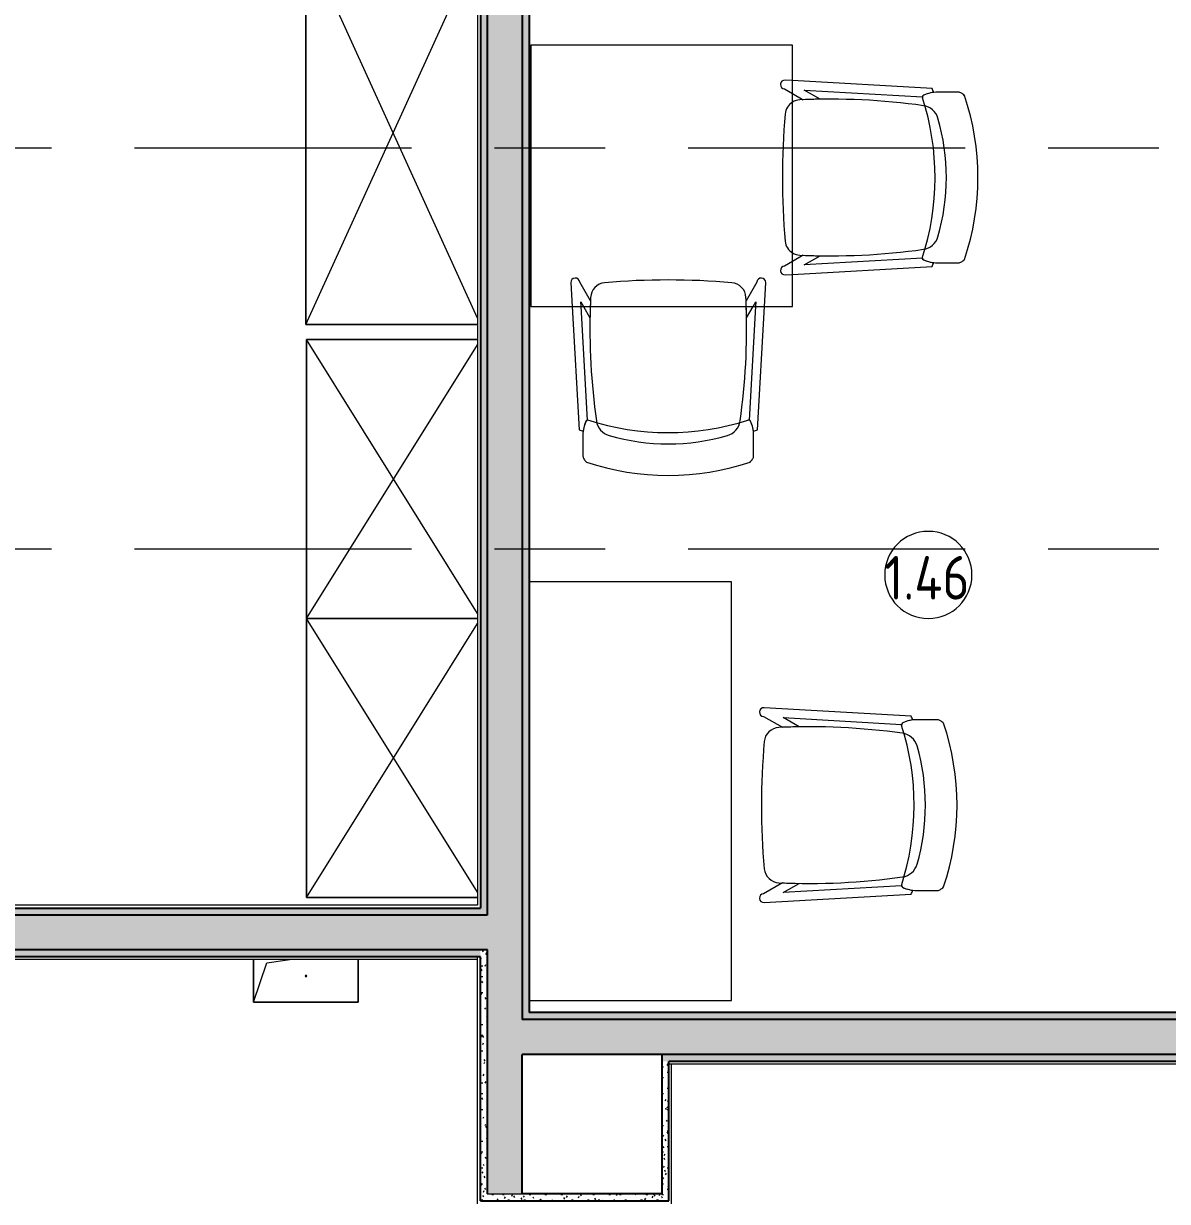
# Model space of a CAD drawing. Header units: millimetres. Extents: x 54725 to 263872, y -8553 to 29614.
# Drawn here: x 77250 to 80530, y 15128 to 18507 of the extents above; entities that cross this region are included whole.
import ezdxf

# ---------------------------------------------------------------- set-up
doc = ezdxf.new("R2010")
doc.units = ezdxf.units.MM
doc.linetypes.add('Осевая', pattern=[1587.5, 317.5, -238.125, 793.75, -238.125])
for name, color, linetype, lineweight in [('A-AREA-IDEN', 7, 'Continuous', 9), ('A-GENM', 7, 'Continuous', 9), ('A-WALL', 7, 'Continuous', 9), ('I-FURN', 7, 'Continuous', 9), ('I-WALL', 7, 'Continuous', 9), ('Оси-2', 7, 'Осевая', 9)]:
    doc.layers.add(name, color=color, linetype=linetype, lineweight=lineweight)
doc.layers.add('A-WALL-3', color=7, linetype='Continuous', lineweight=25, true_color=0x3c3c3c)
doc.layers.add('A-WALL-FNSH-2', color=7, linetype='Continuous', lineweight=15, true_color=0x3c3c3c)
doc.styles.add('GOST Common_1', font='GOST_Common.ttf', dxfattribs={"width": 0.9, "height": 125})
pattern_1 = [(135, (0, 0), (-37.717076, -37.717076), [53.34, -8.89, 1.778, -8.89]), (135, (0, 37.694), (-37.717076, -37.717076), []), (50, (0, 0), (63.763904, -5.57885), [6.667, -73.342]), (355, (0, 0), (-12.334876, 66.869514), [5.334, -58.674]), (100.451, (5.314, -0.465), (51.43036, 61.29098), [5.667, -62.332]), (46.184, (0, 17.78), (94.87722, -14.714836), [10.001, -110.014]), (96.636, (7.91, 16.55), (83.09115, 86.59931), [8.5, -93.497]), (351.184, (0, 17.78), (83.09204, 86.59928), [8.001, -88.011]), (21, (8.89, 13.335), (53.064487, -35.792726), [6.667, -73.342]), (326, (8.89, 13.335), (21.63066, 64.46546), [5.334, -58.674]), (71.451, (13.31, 10.35), (74.69646, 28.672367), [5.667, -62.332]), (37.5, (0, 0), (1.080413, 29.594271), [1.676, -56.286, 1.676, -57.887, -58.896]), (37.5, (0, 0), (1.080413, 29.594271), [-117.526, 1.676, -57.22]), (7.5, (0, 0), (23.386368, 35.063507), [1.676, -32.283, 1.676, -54.953, -22.447]), (7.5, (0, 0), (23.386368, 35.063507), [-90.589, 1.676, -20.771]), (327.5, (-19.825, 0), (47.456567, -2.0054684), [1.676, -20.549, 1.676, -67.666, -92.011]), (327.5, (-19.825, 0), (47.456567, -2.0054684), [-91.567, 1.676, -90.335]), (317.5, (-28.715, 0), (51.844948, 8.89904), [1.676, -27.216, 1.676, -44.374, -65.341]), (317.5, (-28.715, 0), (51.844948, 8.89904), [-74.943, 1.676, -63.665])]
pattern_2 = [(0, (0, 0), (60.96, 15.24), [5.029, -40.691, 5.029, -40.691, -243.84]), (0, (0, 0), (60.96, 15.24), [-91.44, 5.029, -86.411, 5.029, -40.691, -106.68]), (0, (0, 0), (60.96, 15.24), [-228.6, 5.029, -25.451, 5.029, -71.171]), (120, (22.86, 7.62), (-43.6782272, 45.1729086), [5.029, -40.691, 5.029, -40.691, -243.84]), (120, (22.86, 7.62), (-43.6782272, 45.1729086), [-91.44, 5.029, -86.411, 5.029, -40.691, -106.68]), (120, (22.86, 7.62), (-43.6782272, 45.1729086), [-228.6, 5.029, -25.451, 5.029, -71.171]), (240, (30.48, 38.1), (-17.2817728, -60.4129086), [5.029, -40.691, 5.029, -40.691, -243.84]), (240, (30.48, 38.1), (-17.2817728, -60.4129086), [-91.44, 5.029, -86.411, 5.029, -40.691, -106.68]), (240, (30.48, 38.1), (-17.2817728, -60.4129086), [-228.6, 5.029, -25.451, 5.029, -71.171])]

# ---------------------------------------------------------------- blocks, each defined once
blk = doc.blocks.new('GM_Отверстие прямоугольное _в плите_ - Отверстие-21620300-Фрагмент 1_10_ Пищеблок')
at = {"layer": 'A-GENM'}
for p, q in [((-150, -75), (-150, 47)), ((-150, 47), (-150, -75)), ((-150, -75), (-112.5, 37.5)), ((-112.5, 37.5), (-46, 47)), ((150, 47), (150, -75)), ((150, -75), (150, 47)), ((150, -75), (-150, -75)), ((-150, -75), (150, -75))]:
    blk.add_line(p, q, dxfattribs=at)
for start, end in [(360, 180), (180, 360)]:
    blk.add_arc((0, 0), 2.5, start, end, dxfattribs=at)
blk = doc.blocks.new('Шкаф параметрический - 1_139п-V26-Фрагмент 1_10_ Пищеблок')
at = {"layer": 'I-FURN'}
for p, q in [((0, 500), (1082.4, 8)), ((1100, 500), (0, 500)), ((0, 500), (0, 8)), ((0, 8), (0, 500)), ((0, 500), (1100, 500)), ((17.6, 8), (1100, 500)), ((1100, 8), (1100, 500)), ((1100, 500), (1100, 8))]:
    blk.add_line(p, q, dxfattribs=at)
blk = doc.blocks.new('Шкаф параметрический - 1_300п-V30-Фрагмент 1_10_ Пищеблок')
at = {"layer": 'I-FURN'}
for p, q in [((0, 500), (785.3, 9.2)), ((800, 500), (0, 500)), ((0, 500), (0, 9.2)), ((0, 9.2), (0, 500)), ((0, 500), (800, 500)), ((14.7, 9.2), (800, 500)), ((800, 9.2), (800, 500)), ((800, 500), (800, 9.2))]:
    blk.add_line(p, q, dxfattribs=at)
blk = doc.blocks.new('Стол базовый прямоугольный - 1_374п-25637775-Фрагмент 1_10_ Пищеблок')
at = {"layer": 'I-FURN'}
for p, q in [((375, 375), (-375, 375)), ((-375, 375), (-375, -375)), ((375, -375), (375, 375)), ((-375, -375), (375, -375))]:
    blk.add_line(p, q, dxfattribs=at)
blk = doc.blocks.new('Chair_1 noor 78578 - 1_371п-25637985-Фрагмент 1_10_ Пищеблок')
at = {"layer": 'I-FURN'}
for p, q in [((-130.5, 405.7), (-130.5, 344.8)), ((359.1, 344.8), (359.1, 405.7)), ((-141.2, 329.7), (-161.2, -23.5)), ((389.8, -23.5), (369.8, 329.7)), ((-135.8, -23.5), (-117.3, 302)), ((345.9, 302), (364.4, -23.5)), ((-110.2, 8.6), (-128.7, -23.5)), ((357.3, -23.5), (338.8, 8.6)), ((-161.2, -23.5), (-165.1, -92)), ((-128.7, -23.5), (-136.5, -37.1)), ((-136.5, -37.1), (-135.8, -23.5)), ((365.1, -37.1), (357.3, -23.5)), ((364.4, -23.5), (365.1, -37.1)), ((393.7, -92), (389.8, -23.5)), ((-139.7, -93.5), (-108.8, -39.9)), ((337.4, -39.9), (368.3, -93.5))]:
    blk.add_line(p, q, dxfattribs=at)
for centre, radius, start, end in [((114.3, -271.9), 732.8, 71.3174, 108.6833), ((-37.4, 344.8), 93.1, 180, 204.9864), ((114.3, -408), 746, 71.9445, 107.8276), ((-41.4, 297.5), 50.8, 106.1735, 171.9659), ((114.3, -239.2), 609.6, 73.8265, 106.1735), ((270, 297.5), 50.8, 8.0341, 73.8265), ((266, 344.8), 93.1, 334.477, 360), ((114.3, -279.3), 660.4, 111.7, 112.7563), ((-37.4, 344.8), 93.1, 186.4785, 204.9864), ((-116, 308.2), 6.35, 204.9864, 258.4091), ((-116, 308.2), 6.35, 204.9864, 287.8276), ((1798.9, 37.7), 1909.3, 171.9659, 181.8376), ((-1570.3, 37.7), 1909.3, 358.1624, 8.0341), ((344.3, 307.4), 6.35, 281.4186, 334.477), ((344.6, 308.2), 6.35, 281.5909, 335.0136), ((266, 344.8), 93.1, 335.0136, 353.5215), ((114.3, -279.3), 660.4, 67.2437, 68.3), ((1798.9, 37.7), 1909.3, 180.8761, 181.8373), ((-1570.3, 37.7), 1909.3, 358.1627, 359.1239), ((1798.9, 37.7), 1909.3, 181.8373, 182.3307), ((1798.9, 37.7), 1909.3, 181.8376, 182.6261), ((-1570.3, 37.7), 1909.3, 357.3739, 358.1624), ((-1570.3, 37.7), 1909.3, 357.6693, 358.1627), ((-64, -47.7), 44.5, 182.6261, 265.0912), ((292.6, -47.7), 44.4, 275.9396, 357.3739), ((-152.4, -92.7), 12.7, 176.75, 356.75), ((114.8, 2033.8), 2133.6, 265.0912, 274.9044), ((381, -92.7), 12.7, 183.25, 3.25)]:
    blk.add_arc(centre, radius, start, end, dxfattribs=at)
for points in [[(-120.4, 422.3), (-122, 420.8), (-124.7, 417.8), (-127.8, 413.5), (-129.8, 409.4), (-130.4, 406.9), (-130.5, 405.7)], [(359.1, 405.7), (359, 406.9), (358.4, 409.4), (356.4, 413.5), (353.3, 417.8), (350.6, 420.8), (349, 422.3)]]:
    blk.add_open_spline(points, degree=3, dxfattribs=at)
blk = doc.blocks.new('Chair_1 noor 78578 - 1_371п-V31-Фрагмент 1_10_ Пищеблок')
at = {"layer": 'I-FURN'}
for p, q in [((-130.5, 405.7), (-130.5, 344.8)), ((359.1, 344.8), (359.1, 405.7)), ((-141.2, 329.7), (-163.9, -70.7)), ((392.5, -70.7), (369.8, 329.7)), ((-136.5, -37.1), (-117.3, 302)), ((345.9, 302), (365.1, -37.1)), ((-110.2, 8.6), (-136.5, -37.1)), ((365.1, -37.1), (338.8, 8.6)), ((-126.6, -70.7), (-108.8, -39.9)), ((337.4, -39.9), (355.2, -70.7)), ((-163.9, -70.7), (-165.1, -92)), ((-139.7, -93.5), (-126.6, -70.7)), ((355.2, -70.7), (368.3, -93.5)), ((393.7, -92), (392.5, -70.7))]:
    blk.add_line(p, q, dxfattribs=at)
for centre, radius, start, end in [((114.3, -271.9), 732.8, 71.3174, 108.6833), ((-37.4, 344.8), 93.1, 180, 204.9864), ((114.3, -408), 746, 71.9445, 107.8276), ((-41.4, 297.5), 50.8, 106.1735, 171.9659), ((114.3, -239.2), 609.6, 73.8265, 106.1735), ((270, 297.5), 50.8, 8.0341, 73.8265), ((266, 344.8), 93.1, 334.477, 360), ((114.3, -279.3), 660.4, 111.7, 112.7563), ((-37.4, 344.8), 93.1, 186.4785, 204.9864), ((-116, 308.2), 6.35, 204.9864, 258.4091), ((-116, 308.2), 6.35, 204.9864, 287.8276), ((1798.9, 37.7), 1909.3, 171.9659, 182.6261), ((-1570.3, 37.7), 1909.3, 357.3739, 8.0341), ((344.3, 307.4), 6.35, 281.4186, 334.477), ((344.6, 308.2), 6.35, 281.5909, 335.0136), ((266, 344.8), 93.1, 335.0136, 353.5215), ((114.3, -279.3), 660.4, 67.2437, 68.3), ((1798.9, 37.7), 1909.3, 180.8761, 182.3307), ((-1570.3, 37.7), 1909.3, 357.6693, 359.1239), ((-64, -47.7), 44.5, 182.6261, 211.291), ((292.6, -47.7), 44.4, 328.6877, 357.3739), ((-152.4, -92.7), 12.7, 176.75, 356.75), ((-64, -47.7), 44.4, 211.291, 265.0912), ((114.8, 2033.8), 2133.6, 265.0912, 274.9044), ((292.6, -47.7), 44.4, 275.9396, 328.6877), ((381, -92.7), 12.7, 183.25, 3.25)]:
    blk.add_arc(centre, radius, start, end, dxfattribs=at)
for points in [[(-120.4, 422.3), (-122, 420.8), (-124.7, 417.8), (-127.8, 413.5), (-129.8, 409.4), (-130.4, 406.9), (-130.5, 405.7)], [(359.1, 405.7), (359, 406.9), (358.4, 409.4), (356.4, 413.5), (353.3, 417.8), (350.6, 420.8), (349, 422.3)]]:
    blk.add_open_spline(points, degree=3, dxfattribs=at)
blk = doc.blocks.new('Chair_1 noor 78578 - 1_385п-25638128-Фрагмент 1_10_ Пищеблок')
at = {"layer": 'I-FURN'}
for p, q in [((-130.5, 405.7), (-130.5, 344.8)), ((359.1, 344.8), (359.1, 405.7)), ((-141.2, 329.7), (-165.1, -92)), ((393.7, -92), (369.8, 329.7)), ((-136.5, -37.1), (-117.3, 302)), ((345.9, 302), (365.1, -37.1)), ((-110.2, 8.6), (-136.5, -37.1)), ((365.1, -37.1), (338.8, 8.6)), ((-139.7, -93.5), (-108.8, -39.9)), ((337.4, -39.9), (368.3, -93.5))]:
    blk.add_line(p, q, dxfattribs=at)
for centre, radius, start, end in [((114.3, -271.9), 732.8, 71.3174, 108.6833), ((-37.4, 344.8), 93.1, 180, 204.9864), ((114.3, -408), 746, 71.9445, 107.8276), ((-41.4, 297.5), 50.8, 106.1735, 171.9659), ((114.3, -239.2), 609.6, 73.8265, 106.1735), ((270, 297.5), 50.8, 8.0341, 73.8265), ((266, 344.8), 93.1, 334.477, 360), ((114.3, -279.3), 660.4, 111.7, 112.7563), ((-37.4, 344.8), 93.1, 186.4785, 204.9864), ((-116, 308.2), 6.35, 204.9864, 258.4091), ((-116, 308.2), 6.35, 204.9864, 287.8276), ((1798.9, 37.7), 1909.3, 171.9659, 182.6261), ((-1570.3, 37.7), 1909.3, 357.3739, 8.0341), ((344.3, 307.4), 6.35, 281.4186, 334.477), ((344.6, 308.2), 6.35, 281.5909, 335.0136), ((266, 344.8), 93.1, 335.0136, 353.5215), ((114.3, -279.3), 660.4, 67.2437, 68.3), ((1798.9, 37.7), 1909.3, 180.8761, 182.3307), ((-1570.3, 37.7), 1909.3, 357.6693, 359.1239), ((-64, -47.7), 44.5, 182.6261, 265.0912), ((292.6, -47.7), 44.4, 275.9396, 357.3739), ((-152.4, -92.7), 12.7, 176.75, 356.75), ((114.8, 2033.8), 2133.6, 265.0912, 274.9044), ((381, -92.7), 12.7, 183.25, 3.25)]:
    blk.add_arc(centre, radius, start, end, dxfattribs=at)
for points in [[(-120.4, 422.3), (-122, 420.8), (-124.7, 417.8), (-127.8, 413.5), (-129.8, 409.4), (-130.4, 406.9), (-130.5, 405.7)], [(359.1, 405.7), (359, 406.9), (358.4, 409.4), (356.4, 413.5), (353.3, 417.8), (350.6, 420.8), (349, 422.3)]]:
    blk.add_open_spline(points, degree=3, dxfattribs=at)
blk = doc.blocks.new('Стол базовый прямоугольный - 1_383п-25638213-Фрагмент 1_10_ Пищеблок')
at = {"layer": 'I-FURN'}
for p, q in [((-600, 280), (-600, -300)), ((600, -300), (600, 280)), ((-600, -300), (600, -300))]:
    blk.add_line(p, q, dxfattribs=at)
blk = doc.blocks.new('Марка_Помещения - Номер-25198446-Фрагмент 1_10_ Пищеблок')
at = {"layer": 'A-AREA-IDEN'}
for start, end in [(360, 180), (180, 360)]:
    blk.add_arc((0, 0), 2.5, start, end, dxfattribs=at)

msp = doc.modelspace()

# ---------------------------------------------------------------- hatches: boundary and pattern name
at = {"layer": 'I-WALL'}
h = msp.add_hatch(dxfattribs=at)
h.set_pattern_fill('FP_3', color=256, style=0, pattern_type=2)
h.set_pattern_definition(pattern_1)
h.paths.add_polyline_path([(78579.8, 15150), (78679.8, 15150), (78679.8, 21150), (78579.8, 21150), (78579.8, 15850)])
h = msp.add_hatch(dxfattribs=at)
h.set_pattern_fill('FP_35', color=256, style=0, pattern_type=2)
h.set_pattern_definition(pattern_2)
h.paths.add_polyline_path([(78559.8, 15970), (78579.8, 15970), (78579.8, 21050), (78559.8, 21050), (78559.8, 15978)])
h = msp.add_hatch(dxfattribs=at)
h.set_pattern_fill('FP_35', color=256, style=0, pattern_type=2)
h.set_pattern_definition(pattern_2)
h.paths.add_polyline_path([(78679.8, 15650), (78699.8, 15650), (78699.8, 18580), (78679.8, 18580), (78679.8, 15899.4)])
h = msp.add_hatch(dxfattribs=at)
h.set_pattern_fill('FP_35', color=256, style=0, pattern_type=2)
h.set_pattern_definition(pattern_2)
h.paths.add_polyline_path([(78556.4, 15950), (78579.8, 15950), (78579.8, 15970), (76419.8, 15970), (76419.8, 15950), (77407.1, 15950)])
h = msp.add_hatch(dxfattribs=at)
h.set_pattern_fill('FP_3', color=256, style=0, pattern_type=2)
h.set_pattern_definition(pattern_1)
h.paths.add_polyline_path([(78579.8, 15850), (78579.8, 15950), (76419.8, 15950), (76419.8, 15850), (78556.4, 15850)])
h = msp.add_hatch(dxfattribs=at)
h.set_pattern_fill('FP_35', color=256, style=0, pattern_type=2)
h.set_pattern_definition(pattern_2)
h.paths.add_polyline_path([(78560, 15830), (78560, 15850), (76419.8, 15850), (76419.8, 15830), (78556.4, 15830)])
h = msp.add_hatch(dxfattribs=at)
h.set_pattern_fill('FP_35', color=256, style=0, pattern_type=2)
h.set_pattern_definition(pattern_2)
h.paths.add_polyline_path([(78580, 15150), (78580, 15850), (78560, 15850), (78560, 15150), (78579.8, 15150)])
h = msp.add_hatch(dxfattribs=at)
h.set_pattern_fill('FP_3', color=256, style=0, pattern_type=2)
h.set_pattern_definition(pattern_1)
h.paths.add_polyline_path([(81050, 15550), (81050, 15650), (78679.8, 15650), (78679.8, 15550), (80855.1, 15550)])
h = msp.add_hatch(dxfattribs=at)
h.set_pattern_fill('FP_35', color=256, style=0, pattern_type=2)
h.set_pattern_definition(pattern_2)
h.paths.add_polyline_path([(81050, 15650), (81050, 15670), (78699.8, 15670), (78699.8, 15650), (80855.1, 15650)])
h = msp.add_hatch(dxfattribs=at)
h.set_pattern_fill('FP_35', color=256, style=0, pattern_type=2)
h.set_pattern_definition(pattern_2)
h.paths.add_polyline_path([(81022, 15530), (81030, 15530), (81030, 15550), (79080, 15550), (79080, 15530), (80855.1, 15530)])
h = msp.add_hatch(dxfattribs=at)
h.set_pattern_fill('FP_35', color=256, style=0, pattern_type=2)
h.set_pattern_definition(pattern_2)
h.paths.add_polyline_path([(79080, 15130), (79100, 15130), (79100, 15530), (79080, 15530), (79080, 15150)])
h = msp.add_hatch(dxfattribs=at)
h.set_pattern_fill('FP_35', color=256, style=0, pattern_type=2)
h.set_pattern_definition(pattern_2)
h.paths.add_polyline_path([(79080, 15130), (79080, 15150), (78560, 15150), (78560, 15130)])

# ---------------------------------------------------------------- linework, layer by layer
at = {"layer": 'A-WALL'}
msp.add_line((78579.8, 15150), (78679.8, 15150), dxfattribs=at)
at = {"layer": 'A-WALL-3'}
for p, q in [((78579.8, 21050), (78579.8, 15950)), ((78559.8, 21030), (78559.8, 15970)), ((78679.8, 18600), (78679.8, 15650)), ((78699.8, 18580), (78699.8, 15670)), ((78579.8, 15950), (76419.8, 15950)), ((76439.8, 15970), (78559.8, 15970)), ((78580, 15850), (76419.8, 15850)), ((78579.8, 15850), (78579.8, 15150)), ((78580, 15150), (78580, 15850)), ((78560, 15830), (76439.8, 15830)), ((78560, 15130), (78560, 15830)), ((81050, 15650), (78679.8, 15650)), ((81030, 15670), (78699.8, 15670)), ((78679.8, 15150), (78679.8, 15550)), ((81050, 15550), (78679.8, 15550)), ((79080, 15550), (79080, 15150)), ((79100, 15130), (79100, 15530)), ((81030, 15530), (79100, 15530)), ((79080, 15150), (78679.8, 15150)), ((78560, 15130), (79100, 15130))]:
    msp.add_line(p, q, dxfattribs=at)
at = {"layer": 'A-WALL-FNSH-2'}
for p, q in [((78551.8, 21022), (78551.8, 15978)), ((78700.8, 15671), (78700.8, 18579)), ((78551.8, 15978), (76447.8, 15978)), ((78552, 15822), (76439.8, 15822)), ((78552, 15122), (78552, 15830)), ((81029, 15671), (78700.8, 15671)), ((81022, 15522), (79100, 15522)), ((79108, 15122), (79108, 15522))]:
    msp.add_line(p, q, dxfattribs=at)
at = {"layer": 'Оси-2'}
for p, q in [((56375.2, 18150), (90566.7, 18150)), ((56375.2, 17000), (90566.7, 17000))]:
    msp.add_line(p, q, dxfattribs=at)

# ---------------------------------------------------------------- block references
at = {"layer": 'A-AREA-IDEN', "xscale": 49.99999999999998, "yscale": 49.99999999999998, "zscale": 49.99999999999998}
msp.add_blockref('Марка_Помещения - Номер-25198446-Фрагмент 1_10_ Пищеблок', (79844.3, 16925.3), dxfattribs=at)
at = {"layer": 'A-GENM'}
msp.add_blockref('GM_Отверстие прямоугольное _в плите_ - Отверстие-21620300-Фрагмент 1_10_ Пищеблок', (78059.8, 15775), dxfattribs=at)
at = {"layer": 'I-FURN'}
for name, p, rotation in [('Шкаф параметрический - 1_139п-V26-Фрагмент 1_10_ Пищеблок', (78559.8, 17643.8), 89.99999999999942), ('Стол базовый прямоугольный - 1_374п-25637775-Фрагмент 1_10_ Пищеблок', (79080, 18070), 89.9999999999997), ('Chair_1 noor 78578 - 1_371п-V31-Фрагмент 1_10_ Пищеблок', (79525.7, 18179.5), 270.0000000000012), ('Chair_1 noor 78578 - 1_371п-25637985-Фрагмент 1_10_ Пищеблок', (79213, 17671.5), 180), ('Шкаф параметрический - 1_300п-V30-Фрагмент 1_10_ Пищеблок', (78561, 16800.4), 89.99999999999942), ('Стол базовый прямоугольный - 1_383п-25638213-Фрагмент 1_10_ Пищеблок', (78979.8, 16305.2), 89.9999999999997), ('Шкаф параметрический - 1_300п-V30-Фрагмент 1_10_ Пищеблок', (78561, 16000.4), 89.99999999999942), ('Chair_1 noor 78578 - 1_385п-25638128-Фрагмент 1_10_ Пищеблок', (79465.7, 16379.5), 270.0000000000012)]:
    msp.add_blockref(name, p, dxfattribs=dict(at, rotation=rotation))

# ---------------------------------------------------------------- texts
at = {"layer": 'A-AREA-IDEN', "insert": (79718.8, 16979.6), "char_height": 125, "width": 313.861, "attachment_point": 1, "style": 'GOST Common_1'}
msp.add_mtext('1.46', dxfattribs=at)

doc.saveas('drawing.dxf')
